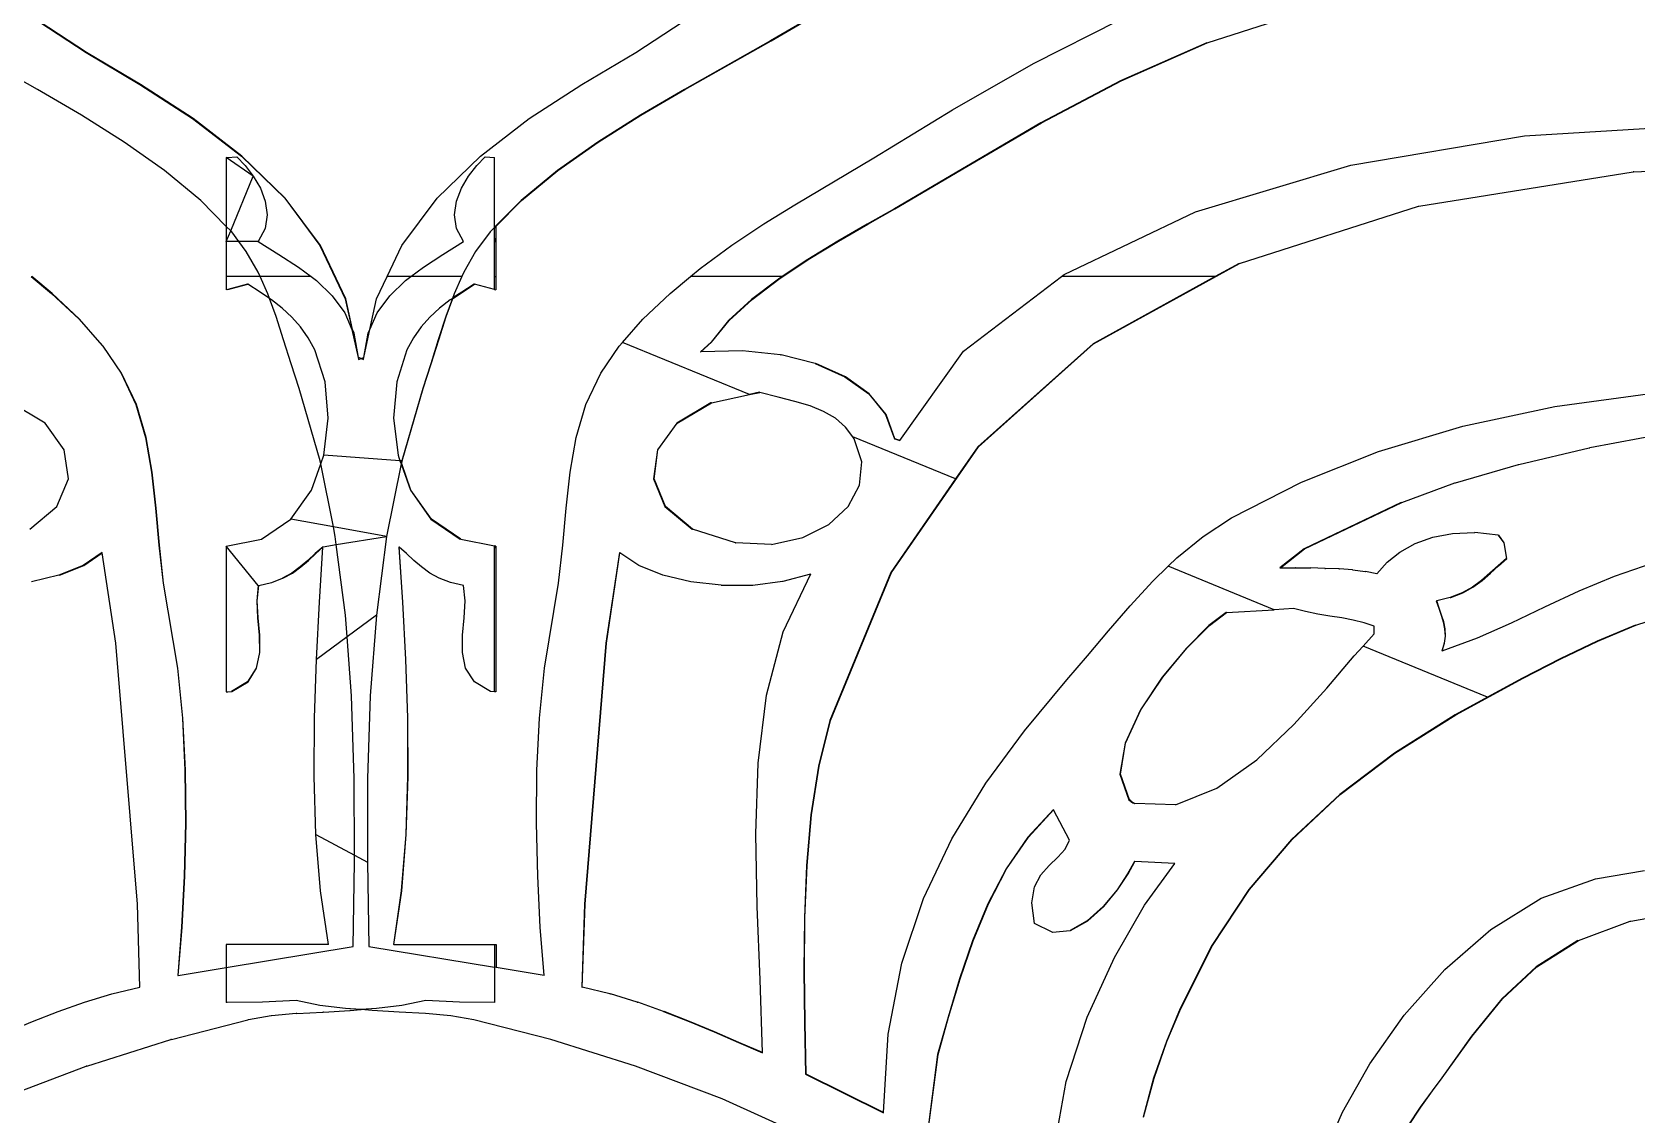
# Model space of a CAD drawing. Header units: inches. Extents: x 3672 to 10975, y -27382 to -746.
# Drawn here: x 4884.23 to 4896.4, y -26879.21 to -26871.01 of the extents above; entities that cross this region are included whole.
import ezdxf

# ---------------------------------------------------------------- set-up
doc = ezdxf.new("R2010")
doc.units = ezdxf.units.IN
doc.header["$LTSCALE"] = 17
doc.header["$MEASUREMENT"] = 0
doc.layers.add('25 BOT BAR', color=12, linetype='Continuous', lineweight=25)

# ---------------------------------------------------------------- blocks, each defined once
blk = doc.blocks.new('A$Ce488fd43')
for p, q in [((26.109, 16.227), (27.314, 15.436)), ((27.318, 15.436), (26.113, 16.227)), ((31.481, 15.436), (32.687, 16.227)), ((33.11, 15.878), (32.503, 15.524)), ((32.507, 15.524), (33.114, 15.878)), ((35.815, 15.509), (36.531, 15.74)), ((34.496, 15.353), (35.147, 15.68)), ((26.945, 15.156), (26.293, 15.524)), ((32.503, 15.524), (31.851, 15.156)), ((31.854, 15.156), (32.507, 15.524)), ((32.503, 15.524), (32.507, 15.524)), ((35.811, 15.509), (35.157, 15.222)), ((35.161, 15.222), (35.815, 15.509)), ((35.811, 15.509), (35.815, 15.509)), ((27.318, 15.436), (27.314, 15.436)), ((27.314, 15.436), (27.723, 15.194)), ((27.727, 15.194), (27.318, 15.436)), ((31.072, 15.194), (31.481, 15.436)), ((33.882, 15), (34.496, 15.353)), ((35.157, 15.222), (34.554, 14.902)), ((34.558, 14.902), (35.161, 15.222)), ((35.157, 15.222), (35.161, 15.222)), ((27.279, 14.96), (26.945, 15.156)), ((27.727, 15.194), (27.723, 15.194)), ((27.723, 15.194), (28.121, 14.935)), ((28.125, 14.935), (27.727, 15.194)), ((30.674, 14.935), (31.072, 15.194)), ((31.851, 15.156), (31.517, 14.96)), ((31.521, 14.96), (31.854, 15.156)), ((31.851, 15.156), (31.854, 15.156)), ((33.286, 14.638), (33.882, 15)), ((27.603, 14.756), (27.279, 14.96)), ((28.121, 14.935), (28.492, 14.649)), ((28.125, 14.935), (28.121, 14.935)), ((28.496, 14.649), (28.125, 14.935)), ((30.304, 14.649), (30.674, 14.935)), ((31.517, 14.96), (31.193, 14.756)), ((31.197, 14.756), (31.521, 14.96)), ((31.517, 14.96), (31.521, 14.96)), ((34.554, 14.902), (33.988, 14.571)), ((33.991, 14.571), (34.558, 14.902)), ((34.554, 14.902), (34.558, 14.902)), ((38.219, 14.805), (39.622, 14.889)), ((27.908, 14.541), (27.603, 14.756)), ((31.193, 14.756), (30.888, 14.541)), ((30.892, 14.541), (31.197, 14.756)), ((31.193, 14.756), (31.197, 14.756)), ((36.904, 14.581), (38.219, 14.805)), ((28.582, 14.499), (28.377, 14.639)), ((28.377, 14.639), (28.377, 14.117)), ((28.377, 14.639), (28.385, 14.639)), ((28.385, 14.639), (28.457, 14.646)), ((28.457, 14.646), (28.52, 14.58)), ((28.496, 14.649), (28.492, 14.649)), ((28.492, 14.649), (28.82, 14.331)), ((28.824, 14.331), (28.496, 14.649)), ((29.976, 14.331), (30.304, 14.649)), ((30.276, 14.58), (30.339, 14.646)), ((30.339, 14.646), (30.411, 14.639)), ((30.411, 14.108), (30.411, 14.639)), ((32.687, 14.28), (33.286, 14.638)), ((39.048, 14.532), (40.964, 14.616)), ((28.183, 14.315), (27.908, 14.541)), ((28.411, 14.083), (28.582, 14.499)), ((28.52, 14.58), (28.582, 14.499)), ((28.582, 14.499), (28.636, 14.407)), ((30.16, 14.407), (30.214, 14.499)), ((30.214, 14.499), (30.276, 14.58)), ((30.888, 14.541), (30.613, 14.315)), ((30.616, 14.315), (30.892, 14.541)), ((30.888, 14.541), (30.892, 14.541)), ((33.988, 14.571), (33.443, 14.25)), ((33.447, 14.25), (33.991, 14.571)), ((33.988, 14.571), (33.991, 14.571)), ((35.725, 14.227), (36.904, 14.581)), ((37.419, 14.271), (39.044, 14.532)), ((39.048, 14.532), (39.044, 14.532)), ((28.636, 14.407), (28.673, 14.308)), ((30.122, 14.308), (30.16, 14.407)), ((28.377, 14.117), (28.183, 14.315)), ((28.673, 14.308), (28.688, 14.204)), ((28.824, 14.331), (28.82, 14.331)), ((28.82, 14.331), (29.087, 13.973)), ((29.091, 13.973), (28.824, 14.331)), ((29.708, 13.973), (29.976, 14.331)), ((30.108, 14.204), (30.122, 14.308)), ((30.422, 14.117), (30.616, 14.315)), ((30.613, 14.315), (30.422, 14.121)), ((30.613, 14.315), (30.616, 14.315)), ((32.452, 14.137), (32.687, 14.28)), ((33.443, 14.25), (33.237, 14.134)), ((33.241, 14.134), (33.447, 14.25)), ((33.443, 14.25), (33.447, 14.25)), ((36.059, 13.836), (37.415, 14.271)), ((37.415, 14.271), (37.419, 14.271)), ((28.377, 14.117), (28.377, 14.002)), ((28.411, 14.083), (28.377, 14.117)), ((28.688, 14.204), (28.673, 14.101)), ((30.123, 14.101), (30.108, 14.204)), ((30.422, 14.121), (30.411, 14.108)), ((30.411, 14.104), (30.422, 14.117)), ((30.422, 14.121), (30.422, 14.117)), ((30.422, 14.117), (30.422, 14.002)), ((32.211, 13.976), (32.452, 14.137)), ((33.237, 14.134), (33.014, 14.005)), ((33.018, 14.005), (33.241, 14.134)), ((33.237, 14.134), (33.241, 14.134)), ((34.73, 13.753), (35.725, 14.227)), ((28.377, 14.002), (28.411, 14.083)), ((28.377, 14.002), (28.377, 13.737)), ((28.473, 14.002), (28.377, 14.002)), ((28.418, 14.075), (28.411, 14.083)), ((28.473, 14.002), (28.418, 14.075)), ((28.62, 14.002), (28.473, 14.002)), ((28.528, 13.927), (28.473, 14.002)), ((28.673, 14.101), (28.62, 14.002)), ((28.62, 14.002), (28.775, 13.905)), ((30.02, 13.905), (30.176, 14.002)), ((30.176, 14.002), (30.123, 14.101)), ((30.378, 14.075), (30.267, 13.927)), ((30.411, 14.108), (30.378, 14.075)), ((30.411, 14.104), (30.411, 14.108)), ((30.411, 14.03), (30.411, 14.104)), ((30.422, 14.002), (30.411, 14.03)), ((30.411, 14.002), (30.411, 14.03)), ((30.411, 14.002), (30.422, 14.002)), ((30.411, 13.737), (30.411, 14.002)), ((30.422, 14.002), (30.422, 13.737)), ((33.014, 14.005), (32.785, 13.866)), ((32.789, 13.866), (33.018, 14.005)), ((33.014, 14.005), (33.018, 14.005)), ((28.618, 13.77), (28.528, 13.927)), ((28.775, 13.905), (28.924, 13.809)), ((29.091, 13.973), (29.087, 13.973)), ((29.087, 13.973), (29.279, 13.568)), ((29.283, 13.568), (29.091, 13.973)), ((29.596, 13.737), (29.708, 13.973)), ((29.872, 13.809), (30.02, 13.905)), ((30.267, 13.927), (30.178, 13.77)), ((31.971, 13.799), (32.211, 13.976)), ((28.633, 13.737), (28.618, 13.77)), ((28.924, 13.809), (29.02, 13.737)), ((29.776, 13.737), (29.872, 13.809)), ((30.178, 13.77), (30.163, 13.737)), ((31.896, 13.737), (31.971, 13.799)), ((32.567, 13.718), (32.789, 13.866)), ((32.785, 13.866), (32.591, 13.737)), ((32.785, 13.866), (32.789, 13.866)), ((34.709, 13.737), (34.73, 13.753)), ((34.952, 13.228), (36.059, 13.836)), ((36.056, 13.836), (35.875, 13.737)), ((36.056, 13.836), (36.059, 13.836)), ((26.899, 13.737), (27.053, 13.61)), ((27.057, 13.61), (26.903, 13.737)), ((28.377, 13.737), (28.377, 13.636)), ((28.633, 13.737), (28.377, 13.737)), ((28.389, 13.638), (28.377, 13.636)), ((28.538, 13.68), (28.389, 13.638)), ((28.389, 13.638), (28.54, 13.679)), ((28.389, 13.638), (28.389, 13.639)), ((28.54, 13.679), (28.538, 13.68)), ((28.633, 13.62), (28.54, 13.679)), ((29.02, 13.737), (28.633, 13.737)), ((28.692, 13.606), (28.633, 13.737)), ((29.02, 13.737), (29.06, 13.707)), ((29.06, 13.707), (29.179, 13.592)), ((29.516, 13.568), (29.596, 13.737)), ((29.776, 13.737), (29.596, 13.737)), ((29.617, 13.592), (29.736, 13.707)), ((29.736, 13.707), (29.776, 13.737)), ((30.163, 13.737), (29.776, 13.737)), ((30.163, 13.737), (30.104, 13.606)), ((30.257, 13.68), (30.163, 13.62)), ((30.167, 13.62), (30.26, 13.679)), ((30.26, 13.679), (30.257, 13.68)), ((30.411, 13.638), (30.26, 13.679)), ((30.411, 13.737), (30.422, 13.737)), ((30.411, 13.639), (30.411, 13.737)), ((30.411, 13.639), (30.422, 13.636)), ((30.411, 13.638), (30.411, 13.639)), ((30.411, 13.638), (30.422, 13.636)), ((30.422, 13.737), (30.422, 13.636)), ((31.743, 13.61), (31.896, 13.737)), ((32.591, 13.737), (31.896, 13.737)), ((32.563, 13.718), (32.36, 13.564)), ((32.364, 13.564), (32.567, 13.718)), ((32.591, 13.737), (32.563, 13.718)), ((32.563, 13.718), (32.567, 13.718)), ((33.967, 13.172), (34.709, 13.737)), ((35.875, 13.737), (34.709, 13.737)), ((35.875, 13.737), (34.949, 13.228)), ((27.053, 13.61), (27.261, 13.413)), ((27.057, 13.61), (27.053, 13.61)), ((27.265, 13.413), (27.057, 13.61)), ((28.705, 13.571), (28.633, 13.62)), ((28.705, 13.571), (28.692, 13.606)), ((28.721, 13.56), (28.705, 13.571)), ((28.755, 13.435), (28.705, 13.571)), ((28.801, 13.497), (28.721, 13.56)), ((29.179, 13.592), (29.275, 13.461)), ((29.283, 13.568), (29.279, 13.568)), ((29.279, 13.568), (29.326, 13.353)), ((29.333, 13.335), (29.283, 13.568)), ((29.466, 13.335), (29.516, 13.568)), ((29.521, 13.461), (29.617, 13.592)), ((30.075, 13.56), (29.994, 13.497)), ((30.091, 13.571), (30.041, 13.435)), ((30.045, 13.435), (30.095, 13.571)), ((30.091, 13.571), (30.075, 13.56)), ((30.104, 13.606), (30.091, 13.571)), ((30.096, 13.575), (30.091, 13.571)), ((30.095, 13.571), (30.167, 13.62)), ((30.095, 13.571), (30.096, 13.575)), ((30.163, 13.62), (30.096, 13.575)), ((30.167, 13.62), (30.163, 13.62)), ((31.535, 13.413), (31.743, 13.61)), ((32.36, 13.564), (32.186, 13.404)), ((32.19, 13.404), (32.364, 13.564)), ((32.36, 13.564), (32.364, 13.564)), ((27.265, 13.413), (27.261, 13.413)), ((27.261, 13.413), (27.416, 13.237)), ((27.419, 13.238), (27.265, 13.413)), ((28.812, 13.257), (28.755, 13.435)), ((28.875, 13.429), (28.801, 13.497)), ((28.941, 13.355), (28.875, 13.429)), ((29.275, 13.461), (29.33, 13.335)), ((29.466, 13.335), (29.521, 13.461)), ((29.921, 13.429), (29.855, 13.355)), ((29.994, 13.497), (29.921, 13.429)), ((30.041, 13.435), (29.984, 13.257)), ((29.988, 13.257), (30.045, 13.435)), ((30.041, 13.435), (30.045, 13.435)), ((31.38, 13.238), (31.535, 13.413)), ((32.186, 13.404), (32.053, 13.24)), ((32.057, 13.24), (32.19, 13.404)), ((32.186, 13.404), (32.19, 13.404)), ((28.999, 13.273), (28.941, 13.355)), ((29.049, 13.182), (28.999, 13.273)), ((29.333, 13.335), (29.326, 13.353)), ((29.326, 13.353), (29.33, 13.335)), ((29.33, 13.335), (29.337, 13.318)), ((29.33, 13.335), (29.376, 13.123)), ((29.346, 13.307), (29.333, 13.335)), ((29.337, 13.318), (29.333, 13.335)), ((29.337, 13.318), (29.342, 13.307)), ((29.342, 13.307), (29.346, 13.307)), ((29.342, 13.307), (29.376, 13.123)), ((29.38, 13.123), (29.346, 13.307)), ((29.419, 13.123), (29.466, 13.335)), ((29.419, 13.123), (29.454, 13.307)), ((29.454, 13.307), (29.466, 13.335)), ((29.796, 13.273), (29.746, 13.182)), ((29.855, 13.355), (29.796, 13.273)), ((27.416, 13.237), (27.419, 13.238)), ((27.416, 13.237), (27.44, 13.21)), ((27.444, 13.21), (27.419, 13.238)), ((27.44, 13.21), (27.58, 13.006)), ((27.444, 13.21), (27.44, 13.21)), ((27.584, 13.006), (27.444, 13.21)), ((28.868, 13.075), (28.812, 13.257)), ((29.126, 12.94), (29.049, 13.182)), ((29.746, 13.182), (29.669, 12.94)), ((29.984, 13.257), (29.927, 13.075)), ((29.931, 13.075), (29.988, 13.257)), ((29.984, 13.257), (29.988, 13.257)), ((31.216, 13.006), (31.356, 13.21)), ((31.356, 13.21), (31.38, 13.238)), ((32.344, 12.843), (31.38, 13.238)), ((32.053, 13.24), (31.972, 13.167)), ((31.972, 13.167), (31.976, 13.167)), ((31.976, 13.167), (32.057, 13.24)), ((32.291, 13.174), (31.976, 13.167)), ((32.053, 13.24), (32.057, 13.24)), ((32.58, 13.143), (32.291, 13.174)), ((32.58, 13.143), (32.584, 13.143)), ((32.843, 13.077), (32.584, 13.143)), ((33.485, 12.495), (33.967, 13.172)), ((34.949, 13.228), (34.075, 12.447)), ((34.079, 12.447), (34.952, 13.228)), ((34.949, 13.228), (34.952, 13.228)), ((28.929, 12.889), (28.868, 13.075)), ((29.376, 13.123), (29.38, 13.123)), ((29.376, 13.123), (29.379, 13.109)), ((29.379, 13.109), (29.4, 13.116)), ((29.4, 13.116), (29.38, 13.123)), ((29.38, 13.122), (29.38, 13.123)), ((29.4, 13.116), (29.419, 13.123)), ((29.4, 13.116), (29.417, 13.109)), ((29.417, 13.109), (29.419, 13.123)), ((29.927, 13.075), (29.867, 12.889)), ((29.871, 12.889), (29.931, 13.075)), ((29.927, 13.075), (29.931, 13.075)), ((32.843, 13.077), (32.847, 13.077)), ((32.843, 13.077), (33.068, 12.978)), ((33.072, 12.978), (32.847, 13.077)), ((27.58, 13.006), (27.692, 12.768)), ((27.584, 13.006), (27.58, 13.006)), ((27.696, 12.768), (27.584, 13.006)), ((29.15, 12.665), (29.126, 12.94)), ((29.669, 12.94), (29.646, 12.665)), ((31.104, 12.768), (31.216, 13.006)), ((33.068, 12.978), (33.248, 12.849)), ((33.068, 12.978), (33.072, 12.978)), ((33.252, 12.849), (33.072, 12.978)), ((27.004, 12.625), (26.745, 12.78)), ((29.088, 12.34), (28.929, 12.889)), ((29.867, 12.889), (29.708, 12.34)), ((29.711, 12.34), (29.871, 12.889)), ((29.867, 12.889), (29.871, 12.889)), ((32.051, 12.78), (31.792, 12.625)), ((31.796, 12.625), (32.055, 12.78)), ((32.055, 12.78), (32.051, 12.78)), ((32.055, 12.78), (32.344, 12.843)), ((32.421, 12.86), (32.344, 12.843)), ((32.344, 12.843), (32.423, 12.859)), ((32.423, 12.859), (32.421, 12.86)), ((32.561, 12.823), (32.423, 12.859)), ((32.688, 12.79), (32.561, 12.823)), ((32.803, 12.756), (32.688, 12.79)), ((33.248, 12.849), (33.376, 12.692)), ((33.248, 12.849), (33.252, 12.849)), ((33.38, 12.692), (33.252, 12.849)), ((38.45, 12.751), (39.21, 12.857)), ((27.692, 12.768), (27.765, 12.516)), ((27.696, 12.768), (27.692, 12.768)), ((27.769, 12.516), (27.696, 12.768)), ((29.116, 12.383), (29.15, 12.665)), ((29.646, 12.665), (29.68, 12.383)), ((31.031, 12.516), (31.104, 12.768)), ((32.906, 12.715), (32.803, 12.756)), ((32.996, 12.664), (32.906, 12.715)), ((33.073, 12.596), (32.996, 12.664)), ((33.376, 12.692), (33.38, 12.692)), ((33.376, 12.692), (33.443, 12.508)), ((33.447, 12.508), (33.38, 12.692)), ((37.752, 12.602), (38.45, 12.751)), ((27.149, 12.423), (27.004, 12.625)), ((31.792, 12.625), (31.646, 12.423)), ((31.65, 12.423), (31.796, 12.625)), ((31.792, 12.625), (31.796, 12.625)), ((33.127, 12.522), (33.073, 12.596)), ((37.112, 12.411), (37.752, 12.602)), ((39.283, 12.546), (38.715, 12.439)), ((27.18, 12.203), (27.149, 12.423)), ((27.765, 12.516), (27.811, 12.254)), ((27.769, 12.516), (27.765, 12.516)), ((27.815, 12.254), (27.769, 12.516)), ((30.985, 12.254), (31.031, 12.516)), ((31.646, 12.423), (31.616, 12.203)), ((31.62, 12.203), (31.65, 12.423)), ((31.646, 12.423), (31.65, 12.423)), ((33.906, 12.203), (33.127, 12.522)), ((33.137, 12.508), (33.127, 12.522)), ((33.195, 12.332), (33.137, 12.508)), ((33.42, 11.494), (34.079, 12.447)), ((33.443, 12.508), (33.447, 12.508)), ((33.485, 12.495), (33.447, 12.508)), ((33.447, 12.508), (33.484, 12.494)), ((33.484, 12.494), (33.485, 12.495)), ((34.075, 12.447), (33.906, 12.203)), ((34.075, 12.447), (34.079, 12.447)), ((36.528, 12.179), (37.112, 12.411)), ((38.178, 12.313), (38.711, 12.439)), ((38.711, 12.439), (38.715, 12.439)), ((29.023, 12.119), (29.093, 12.317)), ((29.093, 12.317), (29.088, 12.34)), ((29.093, 12.317), (29.116, 12.383)), ((29.189, 11.84), (29.093, 12.317)), ((29.694, 12.341), (29.116, 12.383)), ((29.703, 12.317), (29.592, 11.766)), ((29.68, 12.383), (29.694, 12.341)), ((29.708, 12.34), (29.694, 12.341)), ((29.694, 12.341), (29.703, 12.317)), ((29.704, 12.324), (29.703, 12.317)), ((29.703, 12.317), (29.705, 12.31)), ((29.708, 12.34), (29.704, 12.324)), ((29.707, 12.317), (29.704, 12.324)), ((29.705, 12.31), (29.707, 12.317)), ((29.705, 12.31), (29.773, 12.119)), ((29.707, 12.317), (29.711, 12.34)), ((29.777, 12.119), (29.707, 12.317)), ((29.708, 12.34), (29.711, 12.34)), ((33.177, 12.156), (33.195, 12.332)), ((37.696, 12.174), (38.174, 12.313)), ((38.174, 12.313), (38.178, 12.313)), ((27.093, 11.993), (27.18, 12.203)), ((27.811, 12.254), (27.841, 11.981)), ((27.815, 12.254), (27.811, 12.254)), ((27.845, 11.981), (27.815, 12.254)), ((30.955, 11.981), (30.985, 12.254)), ((31.616, 12.203), (31.62, 12.203)), ((31.616, 12.203), (31.703, 11.993)), ((31.707, 11.993), (31.62, 12.203)), ((33.906, 12.203), (33.416, 11.494)), ((35.998, 11.908), (36.528, 12.179)), ((37.289, 12.025), (37.692, 12.174)), ((37.692, 12.174), (37.696, 12.174)), ((28.867, 11.898), (29.023, 12.119)), ((29.777, 12.119), (29.773, 12.119)), ((29.773, 12.119), (29.929, 11.898)), ((29.933, 11.898), (29.777, 12.119)), ((33.091, 11.994), (33.177, 12.156)), ((26.887, 11.822), (27.093, 11.993)), ((27.841, 11.981), (27.866, 11.7)), ((27.845, 11.981), (27.841, 11.981)), ((27.87, 11.7), (27.845, 11.981)), ((30.929, 11.7), (30.955, 11.981)), ((31.703, 11.993), (31.707, 11.993)), ((31.703, 11.993), (31.909, 11.822)), ((31.913, 11.822), (31.707, 11.993)), ((32.945, 11.858), (33.091, 11.994)), ((37.285, 12.025), (36.549, 11.674)), ((36.553, 11.674), (37.289, 12.025)), ((37.285, 12.025), (37.289, 12.025)), ((28.645, 11.746), (28.867, 11.898)), ((29.189, 11.84), (28.867, 11.898)), ((29.592, 11.766), (29.189, 11.84)), ((29.203, 11.766), (29.189, 11.84)), ((29.933, 11.898), (29.929, 11.898)), ((29.929, 11.898), (30.151, 11.746)), ((30.155, 11.746), (29.933, 11.898)), ((31.909, 11.822), (31.913, 11.822)), ((32.237, 11.718), (31.913, 11.822)), ((32.749, 11.758), (32.945, 11.858)), ((35.783, 11.767), (35.998, 11.908)), ((27.866, 11.7), (27.898, 11.412)), ((27.87, 11.7), (27.866, 11.7)), ((27.902, 11.412), (27.87, 11.7)), ((28.377, 11.693), (28.645, 11.746)), ((28.377, 11.693), (28.377, 10.59)), ((28.62, 11.396), (28.377, 11.693)), ((29.111, 11.689), (29.052, 11.637)), ((29.056, 11.637), (29.11, 11.685)), ((29.083, 11.269), (29.11, 11.685)), ((29.11, 11.685), (29.111, 11.689)), ((29.111, 11.689), (29.211, 11.705)), ((29.211, 11.705), (29.203, 11.766)), ((29.211, 11.705), (29.592, 11.766)), ((29.281, 11.171), (29.211, 11.705)), ((29.592, 11.766), (29.515, 11.171)), ((29.685, 11.689), (29.712, 11.269)), ((29.689, 11.685), (29.685, 11.689)), ((29.716, 11.269), (29.689, 11.685)), ((29.743, 11.637), (29.689, 11.685)), ((30.155, 11.746), (30.151, 11.746)), ((30.155, 11.746), (30.411, 11.695)), ((30.422, 11.693), (30.411, 11.695)), ((30.411, 11.679), (30.411, 11.695)), ((30.411, 11.679), (30.422, 11.693)), ((30.422, 11.693), (30.422, 10.59)), ((30.897, 11.412), (30.929, 11.7)), ((32.237, 11.718), (32.241, 11.718)), ((32.511, 11.707), (32.241, 11.718)), ((32.511, 11.707), (32.749, 11.758)), ((35.585, 11.606), (35.783, 11.767)), ((37.275, 11.649), (37.39, 11.713)), ((37.39, 11.713), (37.524, 11.761)), ((37.524, 11.761), (37.674, 11.79)), ((37.674, 11.79), (37.84, 11.796)), ((37.84, 11.796), (37.844, 11.796)), ((38.021, 11.777), (37.844, 11.796)), ((38.021, 11.777), (38.025, 11.777)), ((38.021, 11.777), (38.062, 11.718)), ((38.066, 11.718), (38.025, 11.777)), ((38.062, 11.718), (38.066, 11.718)), ((38.062, 11.718), (38.082, 11.601)), ((38.086, 11.601), (38.066, 11.718)), ((27.437, 11.645), (27.292, 11.548)), ((27.296, 11.548), (27.437, 11.642)), ((27.437, 11.642), (27.437, 11.645)), ((27.539, 10.957), (27.437, 11.642)), ((28.996, 11.586), (28.938, 11.536)), ((28.942, 11.536), (29, 11.586)), ((29.052, 11.637), (28.996, 11.586)), ((28.996, 11.586), (29, 11.586)), ((29, 11.586), (29.056, 11.637)), ((29.056, 11.637), (29.052, 11.637)), ((29.8, 11.586), (29.743, 11.637)), ((29.858, 11.536), (29.8, 11.586)), ((30.411, 10.59), (30.411, 11.679)), ((31.359, 11.645), (31.256, 10.957)), ((31.26, 10.957), (31.362, 11.642)), ((31.362, 11.642), (31.359, 11.645)), ((31.504, 11.548), (31.362, 11.642)), ((35.519, 11.542), (35.585, 11.606)), ((36.549, 11.674), (36.366, 11.528)), ((36.369, 11.528), (36.553, 11.674)), ((36.549, 11.674), (36.553, 11.674)), ((37.101, 11.484), (37.178, 11.572)), ((37.178, 11.572), (37.275, 11.649)), ((38.082, 11.601), (38.019, 11.545)), ((38.023, 11.545), (38.086, 11.601)), ((38.082, 11.601), (38.086, 11.601)), ((38.903, 11.467), (39.194, 11.566)), ((27.108, 11.473), (26.9, 11.423)), ((27.292, 11.548), (27.108, 11.473)), ((27.112, 11.473), (27.108, 11.473)), ((27.112, 11.473), (27.296, 11.548)), ((27.296, 11.548), (27.292, 11.548)), ((28.723, 11.418), (28.803, 11.45)), ((28.875, 11.49), (28.803, 11.45)), ((28.803, 11.45), (28.807, 11.45)), ((28.807, 11.45), (28.879, 11.49)), ((28.938, 11.536), (28.875, 11.49)), ((28.875, 11.49), (28.879, 11.49)), ((28.879, 11.49), (28.942, 11.536)), ((28.938, 11.536), (28.942, 11.536)), ((29.921, 11.49), (29.858, 11.536)), ((29.992, 11.45), (29.921, 11.49)), ((30.076, 11.418), (29.992, 11.45)), ((31.688, 11.473), (31.504, 11.548)), ((31.9, 11.423), (31.688, 11.473)), ((32.599, 11.427), (32.809, 11.483)), ((32.6, 11.044), (32.809, 11.483)), ((32.809, 11.483), (32.81, 11.484)), ((33.416, 11.494), (32.953, 10.371)), ((32.957, 10.371), (33.42, 11.494)), ((33.416, 11.494), (33.42, 11.494)), ((35.402, 11.429), (35.519, 11.542)), ((36.323, 11.212), (35.519, 11.542)), ((36.366, 11.528), (36.369, 11.528)), ((36.369, 11.528), (36.481, 11.528)), ((36.481, 11.528), (36.485, 11.528)), ((36.485, 11.528), (36.483, 11.528)), ((36.485, 11.528), (36.595, 11.528)), ((36.595, 11.528), (36.599, 11.528)), ((36.706, 11.525), (36.599, 11.528)), ((36.706, 11.525), (36.71, 11.525)), ((36.813, 11.521), (36.71, 11.525)), ((36.813, 11.521), (36.817, 11.521)), ((36.915, 11.513), (36.817, 11.521)), ((36.915, 11.513), (36.919, 11.513)), ((36.919, 11.513), (37.011, 11.501)), ((37.011, 11.501), (37.015, 11.501)), ((37.101, 11.484), (37.015, 11.501)), ((37.958, 11.489), (37.894, 11.434)), ((37.898, 11.434), (37.962, 11.489)), ((38.019, 11.545), (37.958, 11.489)), ((37.958, 11.489), (37.962, 11.489)), ((37.962, 11.489), (38.023, 11.545)), ((38.019, 11.545), (38.023, 11.545)), ((38.633, 11.354), (38.903, 11.467)), ((27.898, 11.412), (28.007, 10.768)), ((27.902, 11.412), (27.898, 11.412)), ((28.011, 10.768), (27.902, 11.412)), ((28.62, 11.396), (28.608, 11.28)), ((28.612, 11.28), (28.624, 11.396)), ((28.62, 11.396), (28.624, 11.396)), ((28.624, 11.396), (28.72, 11.418)), ((28.72, 11.418), (28.723, 11.418)), ((30.176, 11.396), (30.076, 11.418)), ((30.188, 11.28), (30.176, 11.396)), ((30.789, 10.768), (30.897, 11.412)), ((32.129, 11.397), (31.9, 11.423)), ((32.129, 11.397), (32.133, 11.397)), ((32.133, 11.397), (32.364, 11.398)), ((32.364, 11.398), (32.368, 11.398)), ((32.368, 11.398), (32.595, 11.427)), ((32.595, 11.427), (32.599, 11.427)), ((35.229, 11.242), (35.402, 11.429)), ((37.747, 11.339), (37.657, 11.304)), ((37.661, 11.304), (37.751, 11.339)), ((37.825, 11.383), (37.747, 11.339)), ((37.747, 11.339), (37.751, 11.339)), ((37.751, 11.339), (37.829, 11.383)), ((37.894, 11.434), (37.825, 11.383)), ((37.825, 11.383), (37.829, 11.383)), ((37.829, 11.383), (37.898, 11.434)), ((37.894, 11.434), (37.898, 11.434)), ((38.375, 11.234), (38.633, 11.354)), ((28.608, 11.28), (28.615, 11.151)), ((28.608, 11.28), (28.612, 11.28)), ((28.619, 11.151), (28.612, 11.28)), ((29.06, 10.834), (29.083, 11.269)), ((29.712, 11.269), (29.735, 10.834)), ((29.716, 11.269), (29.712, 11.269)), ((29.739, 10.834), (29.716, 11.269)), ((30.18, 11.151), (30.188, 11.28)), ((35.065, 11.051), (35.229, 11.242)), ((35.961, 11.191), (36.323, 11.212)), ((36.468, 11.22), (36.323, 11.212)), ((36.559, 11.197), (36.468, 11.22)), ((36.652, 11.179), (36.559, 11.197)), ((37.551, 11.279), (37.555, 11.279)), ((37.551, 11.279), (37.569, 11.224)), ((37.657, 11.304), (37.555, 11.279)), ((37.573, 11.224), (37.555, 11.279)), ((37.569, 11.224), (37.573, 11.224)), ((37.569, 11.224), (37.587, 11.171)), ((37.591, 11.171), (37.573, 11.224)), ((37.657, 11.304), (37.661, 11.304)), ((38.121, 11.113), (38.375, 11.234)), ((39.065, 11.094), (39.376, 11.195)), ((28.615, 11.151), (28.619, 11.151)), ((28.615, 11.151), (28.627, 11.018)), ((28.631, 11.018), (28.619, 11.151)), ((29.293, 11.007), (29.281, 11.171)), ((29.515, 11.171), (29.293, 11.007)), ((29.515, 11.171), (29.469, 10.559)), ((30.169, 11.018), (30.18, 11.151)), ((35.827, 11.092), (35.656, 10.921)), ((35.66, 10.921), (35.831, 11.092)), ((35.957, 11.191), (35.827, 11.092)), ((35.827, 11.092), (35.831, 11.092)), ((35.831, 11.092), (35.961, 11.191)), ((35.961, 11.191), (35.957, 11.191)), ((36.744, 11.164), (36.652, 11.179)), ((36.834, 11.149), (36.744, 11.164)), ((36.921, 11.133), (36.834, 11.149)), ((37.004, 11.113), (36.921, 11.133)), ((37.081, 11.088), (37.004, 11.113)), ((37.081, 11.03), (37.081, 11.088)), ((37.587, 11.171), (37.591, 11.171)), ((37.587, 11.171), (37.603, 11.119)), ((37.607, 11.119), (37.591, 11.171)), ((37.603, 11.119), (37.614, 11.066)), ((37.603, 11.119), (37.607, 11.119)), ((37.618, 11.066), (37.607, 11.119)), ((37.863, 10.999), (38.121, 11.113)), ((39.061, 11.094), (38.771, 10.974)), ((38.775, 10.974), (39.065, 11.094)), ((39.061, 11.094), (39.065, 11.094)), ((27.703, 8.98), (27.539, 10.957)), ((28.627, 11.018), (28.631, 11.018)), ((28.627, 11.018), (28.628, 10.888)), ((28.632, 10.888), (28.631, 11.018)), ((29.293, 11.007), (29.06, 10.834)), ((29.327, 10.559), (29.293, 11.007)), ((30.168, 10.888), (30.169, 11.018)), ((31.256, 10.957), (31.093, 8.98)), ((31.097, 8.98), (31.26, 10.957)), ((31.26, 10.957), (31.256, 10.957)), ((32.473, 10.563), (32.6, 11.044)), ((34.907, 10.862), (35.065, 11.051)), ((36.996, 10.936), (37.081, 11.03)), ((37.61, 10.957), (37.592, 10.898)), ((37.596, 10.9), (37.863, 10.999)), ((37.596, 10.9), (37.614, 10.957)), ((37.617, 11.012), (37.61, 10.957)), ((37.61, 10.957), (37.614, 10.957)), ((37.614, 11.066), (37.617, 11.012)), ((37.614, 11.066), (37.618, 11.066)), ((37.614, 10.957), (37.621, 11.012)), ((37.617, 11.012), (37.621, 11.012)), ((37.621, 11.012), (37.618, 11.066)), ((38.771, 10.974), (38.491, 10.839)), ((38.494, 10.839), (38.775, 10.974)), ((38.771, 10.974), (38.775, 10.974)), ((28.628, 10.888), (28.603, 10.768)), ((28.607, 10.768), (28.632, 10.888)), ((28.628, 10.888), (28.632, 10.888)), ((29.046, 10.391), (29.06, 10.834)), ((29.735, 10.834), (29.75, 10.391)), ((29.739, 10.834), (29.735, 10.834)), ((29.754, 10.391), (29.739, 10.834)), ((30.192, 10.768), (30.168, 10.888)), ((34.751, 10.679), (34.907, 10.862)), ((35.656, 10.921), (35.473, 10.7)), ((35.477, 10.7), (35.66, 10.921)), ((35.656, 10.921), (35.66, 10.921)), ((36.721, 10.618), (36.928, 10.861)), ((36.928, 10.861), (36.996, 10.936)), ((37.939, 10.549), (36.996, 10.936)), ((37.592, 10.898), (37.596, 10.9)), ((38.491, 10.839), (38.205, 10.693)), ((38.209, 10.693), (38.494, 10.839)), ((38.491, 10.839), (38.494, 10.839)), ((28.007, 10.768), (28.045, 10.39)), ((28.011, 10.768), (28.007, 10.768)), ((28.049, 10.39), (28.011, 10.768)), ((28.603, 10.768), (28.538, 10.666)), ((28.542, 10.666), (28.607, 10.768)), ((28.603, 10.768), (28.607, 10.768)), ((30.258, 10.666), (30.192, 10.768)), ((30.751, 10.39), (30.789, 10.768)), ((28.377, 10.59), (28.389, 10.59)), ((28.389, 10.59), (28.416, 10.591)), ((28.538, 10.666), (28.416, 10.591)), ((28.416, 10.591), (28.42, 10.591)), ((28.42, 10.591), (28.542, 10.666)), ((28.538, 10.666), (28.542, 10.666)), ((30.38, 10.591), (30.258, 10.666)), ((30.411, 10.59), (30.38, 10.591)), ((30.422, 10.59), (30.411, 10.59)), ((34.43, 10.294), (34.751, 10.679)), ((35.473, 10.7), (35.308, 10.452)), ((35.312, 10.452), (35.477, 10.7)), ((35.473, 10.7), (35.477, 10.7)), ((36.471, 10.342), (36.721, 10.618)), ((37.698, 10.416), (38.209, 10.693)), ((38.205, 10.693), (37.939, 10.549)), ((38.205, 10.693), (38.209, 10.693)), ((29.347, 9.933), (29.327, 10.559)), ((29.469, 10.559), (29.448, 9.933)), ((32.409, 10.049), (32.473, 10.563)), ((37.939, 10.549), (37.694, 10.416)), ((28.045, 10.39), (28.064, 9.996)), ((28.049, 10.39), (28.045, 10.39)), ((28.068, 9.996), (28.049, 10.39)), ((29.043, 9.947), (29.046, 10.391)), ((29.75, 10.391), (29.752, 9.947)), ((29.754, 10.391), (29.75, 10.391)), ((29.756, 9.947), (29.754, 10.391)), ((30.732, 9.996), (30.751, 10.39)), ((32.953, 10.371), (32.867, 10.026)), ((32.871, 10.026), (32.957, 10.371)), ((32.953, 10.371), (32.957, 10.371)), ((35.308, 10.452), (35.191, 10.2)), ((35.195, 10.2), (35.312, 10.452)), ((35.308, 10.452), (35.312, 10.452)), ((37.694, 10.416), (37.233, 10.125)), ((37.237, 10.125), (37.698, 10.416)), ((37.694, 10.416), (37.698, 10.416)), ((34.136, 9.896), (34.43, 10.294)), ((36.19, 10.075), (36.471, 10.342)), ((35.191, 10.2), (35.152, 9.965)), ((35.156, 9.965), (35.195, 10.2)), ((35.191, 10.2), (35.195, 10.2)), ((37.233, 10.125), (36.82, 9.812)), ((36.823, 9.812), (37.237, 10.125)), ((37.233, 10.125), (37.237, 10.125)), ((28.064, 9.996), (28.068, 9.593)), ((28.068, 9.996), (28.064, 9.996)), ((28.072, 9.593), (28.068, 9.996)), ((30.728, 9.593), (30.732, 9.996)), ((32.391, 9.513), (32.409, 10.049)), ((32.867, 10.026), (32.81, 9.658)), ((32.814, 9.658), (32.871, 10.026)), ((32.867, 10.026), (32.871, 10.026)), ((35.887, 9.858), (36.19, 10.075)), ((29.057, 9.508), (29.043, 9.947)), ((29.349, 9.351), (29.347, 9.933)), ((29.448, 9.933), (29.447, 9.298)), ((29.752, 9.947), (29.738, 9.508)), ((29.742, 9.508), (29.756, 9.947)), ((29.756, 9.947), (29.752, 9.947)), ((33.877, 9.475), (34.136, 9.896)), ((35.152, 9.965), (35.156, 9.965)), ((35.152, 9.965), (35.221, 9.771)), ((35.225, 9.771), (35.156, 9.965)), ((35.574, 9.733), (35.887, 9.858)), ((35.221, 9.771), (35.23, 9.762)), ((35.221, 9.771), (35.225, 9.771)), ((35.234, 9.762), (35.225, 9.771)), ((35.23, 9.762), (35.234, 9.762)), ((35.23, 9.762), (35.235, 9.757)), ((35.239, 9.757), (35.234, 9.762)), ((35.235, 9.757), (35.242, 9.752)), ((35.235, 9.757), (35.239, 9.757)), ((35.246, 9.752), (35.239, 9.757)), ((35.242, 9.752), (35.246, 9.752)), ((35.242, 9.752), (35.249, 9.748)), ((35.253, 9.748), (35.246, 9.752)), ((35.249, 9.748), (35.253, 9.748)), ((35.249, 9.748), (35.262, 9.742)), ((35.266, 9.742), (35.253, 9.748)), ((35.262, 9.742), (35.266, 9.742)), ((35.574, 9.733), (35.266, 9.742)), ((36.82, 9.812), (36.453, 9.47)), ((36.457, 9.47), (36.823, 9.812)), ((36.82, 9.812), (36.823, 9.812)), ((32.81, 9.658), (32.776, 9.272)), ((32.78, 9.272), (32.814, 9.658)), ((32.81, 9.658), (32.814, 9.658)), ((34.649, 9.698), (34.454, 9.488)), ((34.458, 9.488), (34.65, 9.695)), ((34.65, 9.695), (34.649, 9.698)), ((34.771, 9.464), (34.65, 9.695)), ((28.068, 9.593), (28.058, 9.193)), ((28.062, 9.193), (28.072, 9.593)), ((28.072, 9.593), (28.068, 9.593)), ((29.092, 9.081), (29.057, 9.508)), ((29.057, 9.508), (29.349, 9.351)), ((29.738, 9.508), (29.704, 9.081)), ((29.708, 9.081), (29.742, 9.508)), ((29.742, 9.508), (29.738, 9.508)), ((30.738, 9.193), (30.728, 9.593)), ((32.403, 8.962), (32.391, 9.513)), ((33.662, 9.023), (33.877, 9.475)), ((34.454, 9.488), (34.289, 9.247)), ((34.293, 9.247), (34.458, 9.488)), ((34.458, 9.488), (34.454, 9.488)), ((34.682, 9.336), (34.738, 9.396)), ((34.738, 9.396), (34.771, 9.464)), ((36.453, 9.47), (36.13, 9.091)), ((36.134, 9.091), (36.457, 9.47)), ((36.453, 9.47), (36.457, 9.47)), ((29.338, 8.658), (29.349, 9.298)), ((29.349, 9.351), (29.447, 9.298)), ((29.349, 9.298), (29.349, 9.351)), ((29.447, 9.298), (29.458, 8.658)), ((32.776, 9.272), (32.76, 8.876)), ((32.764, 8.876), (32.78, 9.272)), ((32.776, 9.272), (32.78, 9.272)), ((34.289, 9.247), (34.151, 8.983)), ((34.155, 8.983), (34.293, 9.247)), ((34.289, 9.247), (34.293, 9.247)), ((34.553, 9.202), (34.616, 9.274)), ((34.616, 9.274), (34.682, 9.336)), ((35.262, 9.303), (35.211, 9.209)), ((35.215, 9.209), (35.266, 9.302)), ((35.266, 9.302), (35.262, 9.303)), ((35.568, 9.288), (35.266, 9.302)), ((35.339, 8.971), (35.568, 9.288)), ((28.058, 9.193), (28.038, 8.805)), ((28.042, 8.805), (28.062, 9.193)), ((28.062, 9.193), (28.058, 9.193)), ((30.758, 8.805), (30.738, 9.193)), ((34.505, 9.11), (34.553, 9.202)), ((35.211, 9.209), (35.131, 9.088)), ((35.134, 9.088), (35.215, 9.209)), ((35.211, 9.209), (35.215, 9.209)), ((38.347, 9.025), (38.757, 9.171)), ((38.757, 9.171), (39.13, 9.236)), ((29.151, 8.673), (29.092, 9.081)), ((29.704, 9.081), (29.644, 8.673)), ((29.648, 8.673), (29.708, 9.081)), ((29.708, 9.081), (29.704, 9.081)), ((33.499, 8.532), (33.662, 9.023)), ((34.485, 8.991), (34.505, 9.11)), ((35.131, 9.088), (35.026, 8.963)), ((35.03, 8.963), (35.134, 9.088)), ((35.131, 9.088), (35.134, 9.088)), ((36.13, 9.091), (35.849, 8.667)), ((35.853, 8.667), (36.134, 9.091)), ((36.13, 9.091), (36.134, 9.091)), ((37.965, 8.788), (38.347, 9.025)), ((27.723, 8.351), (27.703, 8.98)), ((31.093, 8.98), (31.072, 8.351)), ((31.076, 8.351), (31.097, 8.98)), ((31.093, 8.98), (31.097, 8.98)), ((32.425, 8.406), (32.403, 8.962)), ((34.151, 8.983), (34.035, 8.702)), ((34.039, 8.702), (34.155, 8.983)), ((34.151, 8.983), (34.155, 8.983)), ((34.506, 8.834), (34.485, 8.991)), ((35.026, 8.963), (34.905, 8.853)), ((34.909, 8.853), (35.03, 8.963)), ((35.026, 8.963), (35.03, 8.963)), ((35.11, 8.575), (35.339, 8.971)), ((39.026, 8.851), (39.527, 8.94)), ((28.038, 8.805), (28.009, 8.439)), ((28.013, 8.439), (28.042, 8.805)), ((28.042, 8.805), (28.038, 8.805)), ((30.786, 8.439), (30.758, 8.805)), ((32.76, 8.876), (32.757, 8.476)), ((32.76, 8.876), (32.764, 8.876)), ((32.761, 8.476), (32.764, 8.876)), ((34.638, 8.767), (34.506, 8.834)), ((34.638, 8.767), (34.642, 8.767)), ((34.642, 8.767), (34.774, 8.781)), ((34.905, 8.853), (34.774, 8.781)), ((34.774, 8.781), (34.778, 8.781)), ((34.778, 8.781), (34.909, 8.853)), ((34.905, 8.853), (34.909, 8.853)), ((37.616, 8.485), (37.965, 8.788)), ((38.629, 8.703), (39.022, 8.851)), ((39.022, 8.851), (39.026, 8.851)), ((28.377, 8.673), (28.377, 8.5)), ((29.151, 8.673), (28.377, 8.673)), ((28.377, 8.5), (29.338, 8.658)), ((29.458, 8.658), (30.411, 8.502)), ((29.648, 8.673), (29.644, 8.673)), ((29.648, 8.673), (30.411, 8.673)), ((30.411, 8.673), (30.423, 8.673)), ((30.411, 8.673), (30.411, 8.502)), ((30.423, 8.673), (30.423, 8.499)), ((34.035, 8.702), (33.936, 8.413)), ((33.94, 8.413), (34.039, 8.702)), ((34.035, 8.702), (34.039, 8.702)), ((35.849, 8.667), (35.609, 8.19)), ((35.613, 8.19), (35.853, 8.667)), ((35.849, 8.667), (35.853, 8.667)), ((38.625, 8.703), (38.309, 8.505)), ((38.313, 8.505), (38.629, 8.703)), ((38.625, 8.703), (38.629, 8.703)), ((33.396, 7.994), (33.499, 8.532)), ((34.905, 8.122), (35.11, 8.575)), ((28.009, 8.439), (28.013, 8.439)), ((28.013, 8.439), (28.377, 8.5)), ((28.377, 8.5), (28.377, 8.235)), ((30.423, 8.499), (30.411, 8.502)), ((30.411, 8.502), (30.411, 8.235)), ((30.786, 8.439), (30.423, 8.499)), ((32.442, 7.855), (32.425, 8.406)), ((32.757, 8.476), (32.761, 8.476)), ((32.757, 8.476), (32.762, 8.079)), ((32.766, 8.079), (32.761, 8.476)), ((33.936, 8.413), (33.849, 8.123)), ((33.853, 8.123), (33.94, 8.413)), ((33.936, 8.413), (33.94, 8.413)), ((37.308, 8.138), (37.616, 8.485)), ((38.309, 8.505), (38.049, 8.261)), ((38.053, 8.261), (38.313, 8.505)), ((38.309, 8.505), (38.313, 8.505)), ((27.303, 8.237), (27.509, 8.3)), ((27.509, 8.3), (27.723, 8.351)), ((31.072, 8.351), (31.076, 8.351)), ((31.286, 8.3), (31.076, 8.351)), ((31.286, 8.3), (31.29, 8.3)), ((31.493, 8.237), (31.29, 8.3)), ((26.909, 8.091), (27.103, 8.167)), ((27.103, 8.167), (27.303, 8.237)), ((28.385, 8.235), (28.377, 8.235)), ((28.651, 8.238), (28.385, 8.235)), ((28.906, 8.249), (28.651, 8.238)), ((29.086, 8.212), (28.906, 8.249)), ((28.912, 8.15), (29.109, 8.162)), ((29.28, 8.189), (29.086, 8.212)), ((29.113, 8.162), (29.109, 8.162)), ((29.113, 8.162), (29.313, 8.174)), ((29.398, 8.18), (29.28, 8.189)), ((29.317, 8.174), (29.313, 8.174)), ((29.317, 8.174), (29.398, 8.18)), ((29.398, 8.18), (29.4, 8.18)), ((29.515, 8.189), (29.4, 8.18)), ((29.482, 8.174), (29.4, 8.18)), ((29.687, 8.162), (29.482, 8.174)), ((29.709, 8.212), (29.515, 8.189)), ((29.887, 8.15), (29.687, 8.162)), ((29.889, 8.249), (29.709, 8.212)), ((30.145, 8.238), (29.889, 8.249)), ((30.411, 8.235), (30.145, 8.238)), ((31.493, 8.237), (31.497, 8.237)), ((31.692, 8.167), (31.497, 8.237)), ((31.692, 8.167), (31.696, 8.167)), ((31.692, 8.167), (31.886, 8.091)), ((31.89, 8.091), (31.696, 8.167)), ((35.609, 8.19), (35.505, 7.938)), ((35.509, 7.938), (35.613, 8.19)), ((35.609, 8.19), (35.613, 8.19)), ((38.049, 8.261), (37.819, 7.978)), ((37.823, 7.978), (38.053, 8.261)), ((38.049, 8.261), (38.053, 8.261)), ((26.72, 8.012), (26.909, 8.091)), ((27.961, 7.954), (28.541, 8.102)), ((28.545, 8.102), (28.541, 8.102)), ((28.717, 8.132), (28.545, 8.102)), ((28.721, 8.132), (28.717, 8.132)), ((28.908, 8.15), (28.721, 8.132)), ((28.912, 8.15), (28.908, 8.15)), ((30.079, 8.132), (29.887, 8.15)), ((30.255, 8.102), (30.079, 8.132)), ((30.838, 7.954), (30.255, 8.102)), ((31.886, 8.091), (32.075, 8.012)), ((31.886, 8.091), (31.89, 8.091)), ((32.079, 8.012), (31.89, 8.091)), ((32.762, 8.079), (32.766, 8.079)), ((32.762, 8.079), (32.769, 7.692)), ((32.773, 7.692), (32.766, 8.079)), ((33.849, 8.123), (33.77, 7.839)), ((33.774, 7.839), (33.853, 8.123)), ((33.849, 8.123), (33.853, 8.123)), ((34.746, 7.636), (34.905, 8.122)), ((37.046, 7.77), (37.308, 8.138)), ((27.32, 7.751), (27.957, 7.954)), ((27.961, 7.954), (27.957, 7.954)), ((31.479, 7.751), (30.838, 7.954)), ((32.075, 8.012), (32.26, 7.932)), ((32.075, 8.012), (32.079, 8.012)), ((32.264, 7.932), (32.079, 8.012)), ((32.26, 7.932), (32.264, 7.932)), ((32.26, 7.932), (32.442, 7.853)), ((32.442, 7.855), (32.264, 7.932)), ((33.361, 7.401), (33.396, 7.994)), ((35.505, 7.938), (35.407, 7.66)), ((35.411, 7.66), (35.509, 7.938)), ((35.505, 7.938), (35.509, 7.938)), ((37.819, 7.978), (37.592, 7.663)), ((37.596, 7.663), (37.823, 7.978)), ((37.819, 7.978), (37.823, 7.978)), ((32.442, 7.853), (32.442, 7.855)), ((33.77, 7.839), (33.688, 7.209)), ((33.692, 7.209), (33.774, 7.839)), ((33.77, 7.839), (33.774, 7.839)), ((26.664, 7.503), (27.316, 7.751)), ((27.32, 7.751), (27.316, 7.751)), ((32.136, 7.503), (31.479, 7.751)), ((32.769, 7.692), (32.773, 7.692)), ((32.769, 7.692), (33.361, 7.399)), ((33.361, 7.401), (32.773, 7.692)), ((36.839, 7.403), (37.046, 7.77)), ((34.656, 7.141), (34.746, 7.636)), ((35.407, 7.66), (35.328, 7.364)), ((35.332, 7.364), (35.411, 7.66)), ((35.407, 7.66), (35.411, 7.66)), ((37.519, 7.565), (37.429, 7.442)), ((37.433, 7.442), (37.523, 7.565)), ((37.592, 7.663), (37.519, 7.565)), ((37.519, 7.565), (37.523, 7.565)), ((37.523, 7.565), (37.596, 7.663)), ((37.592, 7.663), (37.596, 7.663)), ((32.765, 7.219), (32.136, 7.503)), ((37.429, 7.442), (37.335, 7.299)), ((37.339, 7.299), (37.433, 7.442)), ((37.429, 7.442), (37.433, 7.442)), ((33.361, 7.399), (33.361, 7.401)), ((36.692, 7.063), (36.839, 7.403))]:
    blk.add_line(p, q)

msp = doc.modelspace()

# ---------------------------------------------------------------- block references
at = {"layer": '25 BOT BAR'}
msp.add_blockref('A$Ce488fd43', (4857.327, -26886.596), dxfattribs=at)

doc.saveas('drawing.dxf')
